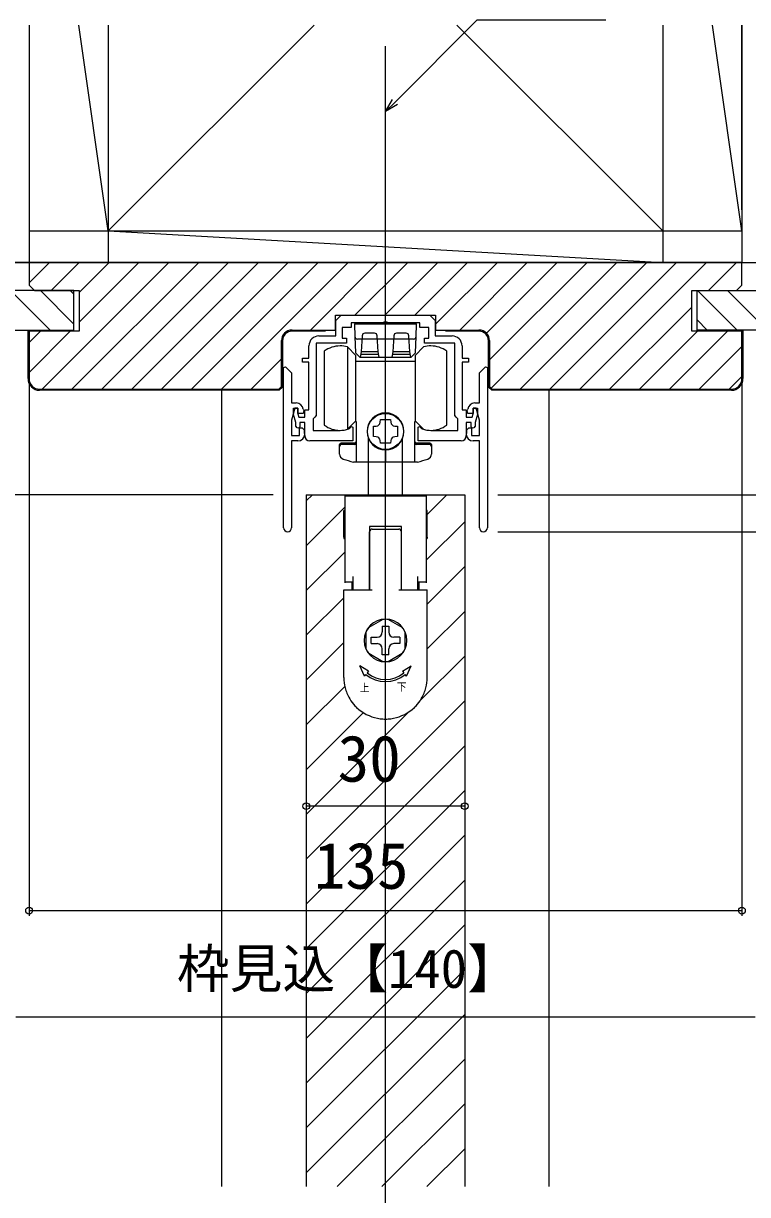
# Model space of a CAD drawing. Units: millimetres, scale not verified. Extents: x -525 to 525, y -783 to 779.
# Drawn here: x -368.4 to -231.2, y 288.4 to 510.3 of the extents above; entities that cross this region are included whole.
import ezdxf
from ezdxf.enums import TextEntityAlignment as Align

# ---------------------------------------------------------------- set-up
doc = ezdxf.new("R2010")
doc.units = ezdxf.units.MM
doc.header["$LTSCALE"] = 4
for name, color, linetype in [('0-3_YKK_11', 7, 'Continuous'), ('0-5_YKK_12', 2, 'Continuous'), ('0-6_YKK_13', 4, 'Continuous'), ('0-8_YKK_D', 6, 'Continuous'), ('0-A_YSS_K', 3, 'Continuous'), ('0-B_YSS_KE', 3, 'Continuous')]:
    doc.layers.add(name, color=color, linetype=linetype)
doc.styles.add('ＭＳ ゴシック', font='')
doc.styles.get('ＭＳ ゴシック').set_extended_font_data('MS Gothic')

msp = doc.modelspace()

# ---------------------------------------------------------------- linework, layer by layer
at = {"layer": '0-3_YKK_11'}
msp.add_line((-280.487, 445.066), (-280.487, 414.716), dxfattribs=at)
for points in [[(-312.387, 451.066), (-309.187, 451.066), (-309.187, 453.966), (-308.187, 454.966)], [(-308.187, 454.966), (-291.387, 454.966), (-290.387, 453.966), (-290.387, 451.066), (-287.187, 451.066)], [(-291.137, 433.166), (-286.087, 433.166), (-286.087, 435.366), (-286.387, 435.666), (-286.687, 435.966), (-286.687, 449.666), (-292.387, 449.666), (-292.387, 450.666), (-291.587, 450.666), (-291.587, 452.666), (-293.287, 452.666), (-293.287, 453.566), (-299.329, 453.566), (-299.512, 453.686), (-300.062, 453.686), (-300.246, 453.566), (-306.287, 453.566), (-306.287, 452.666), (-307.987, 452.666), (-307.987, 450.666), (-307.187, 450.666), (-307.187, 449.666), (-312.887, 449.666), (-312.887, 435.966), (-313.187, 435.666), (-313.487, 435.366), (-313.487, 433.166), (-308.437, 433.166)], [(-315.087, 432.166), (-315.087, 434.666), (-315.987, 434.666), (-315.987, 433.866), (-316.287, 433.566), (-316.499, 433.654), (-316.787, 433.942), (-316.787, 434.673), (-317.187, 436.166), (-317.187, 437.366), (-316.387, 437.366), (-316.387, 436.271), (-316.225, 435.666), (-315.087, 435.666), (-315.087, 437.066), (-314.287, 437.066), (-314.287, 446.066), (-315.487, 446.066), (-315.487, 446.866), (-314.287, 446.866), (-314.287, 449.166)], [(-285.287, 449.166), (-285.287, 446.866), (-284.087, 446.866), (-284.087, 446.066), (-285.287, 446.066), (-285.287, 437.066), (-284.487, 437.066), (-284.487, 435.666), (-283.349, 435.666), (-283.187, 436.271), (-283.187, 437.366), (-282.387, 437.366), (-282.387, 436.166), (-282.787, 434.673), (-282.787, 433.942), (-283.075, 433.654), (-283.287, 433.566), (-283.587, 433.866), (-283.587, 434.666), (-284.487, 434.666), (-284.487, 432.166)], [(-319.087, 414.716), (-319.087, 445.066), (-318.717, 445.22), (-317.587, 444.09), (-317.587, 438.366), (-316.687, 438.366)], [(-282.887, 438.366), (-281.987, 438.366), (-281.987, 444.09), (-280.858, 445.22), (-280.487, 445.066)], [(-315.391, 437.165), (-315.24, 436.927), (-315.387, 436.366), (-316.387, 436.366), (-316.387, 437.366), (-316.987, 437.366), (-317.587, 435.127), (-317.587, 432.166), (-316.087, 432.166), (-316.087, 433.666), (-315.587, 433.666), (-315.187, 433.266), (-315.187, 432.73), (-315.112, 432.532), (-315.087, 432.466)], [(-284.487, 432.466), (-284.462, 432.532), (-284.387, 432.73), (-284.387, 433.266), (-283.987, 433.666), (-283.487, 433.666), (-283.487, 432.166), (-281.987, 432.166), (-281.987, 435.127), (-282.587, 437.366), (-283.187, 437.366), (-283.187, 436.366), (-284.187, 436.366), (-284.335, 436.927), (-284.183, 437.165)], [(-306.753, 433.43), (-306.632, 433.504), (-306.234, 433.902), (-305.987, 433.799), (-305.987, 431.166), (-314.087, 431.166)], [(-285.487, 431.166), (-293.587, 431.166), (-293.587, 433.799), (-293.34, 433.902), (-292.942, 433.504), (-292.822, 433.43)], [(-316.387, 431.166), (-317.587, 431.166), (-317.587, 414.716)], [(-281.987, 414.716), (-281.987, 431.166), (-283.187, 431.166)]]:
    msp.add_lwpolyline(points, dxfattribs=at)
for centre, radius, start, end in [((-312.387, 449.166), 1.9, 90, 180), ((-287.187, 449.166), 1.9, 0, 90), ((-316.687, 437.066), 1.3, 4.38344, 90), ((-282.887, 437.066), 1.3, 90, 175.61656), ((-308.437, 438.666), 5.5, 270, 287.8376), ((-291.137, 438.666), 5.5, 252.1624, 270), ((-316.387, 432.466), 1.3, 270, 0), ((-314.087, 432.166), 1, 180, 270), ((-285.487, 432.166), 1, 270, 0), ((-283.187, 432.466), 1.3, 180, 270), ((-318.337, 414.716), 0.75, 180, 0), ((-281.237, 414.716), 0.75, 180, 0)]:
    msp.add_arc(centre, radius, start, end, dxfattribs=at)
at = {"layer": '0-5_YKK_12'}
for p, q in [((-299.787, 98.371), (-299.787, 505.966)), ((-377.787, 464.966), (-221.787, 464.966)), ((-330.787, 289.866), (-330.787, 440.966)), ((-268.787, 289.866), (-268.787, 440.766)), ((-314.787, 420.966), (-284.787, 420.966)), ((-314.787, 420.966), (-314.787, 289.866)), ((-314.787, 419.786), (-313.608, 420.966)), ((-305.322, 420.766), (-305.122, 420.966)), ((-291.887, 417.231), (-288.152, 420.966)), ((-284.787, 420.966), (-284.787, 289.866)), ((-314.787, 411.301), (-307.487, 418.601)), ((-292.087, 408.545), (-284.787, 415.845)), ((-314.787, 402.816), (-307.487, 410.116)), ((-291.887, 400.26), (-284.787, 407.36)), ((-306.152, 402.966), (-306.112, 403.006)), ((-314.787, 394.331), (-307.687, 401.431)), ((-291.887, 391.775), (-284.787, 398.875)), ((-314.787, 385.845), (-307.687, 392.945)), ((-293.258, 381.919), (-284.787, 390.389)), ((-314.787, 377.36), (-307.498, 384.649)), ((-314.787, 351.904), (-284.787, 381.904)), ((-314.787, 360.389), (-295.34, 379.837)), ((-314.787, 368.875), (-303.987, 379.675)), ((-314.787, 343.419), (-284.787, 373.419)), ((-314.787, 334.934), (-284.787, 364.934)), ((-314.787, 326.448), (-284.787, 356.448)), ((-314.787, 317.963), (-284.787, 347.963)), ((-314.787, 309.478), (-284.787, 339.478)), ((-314.787, 300.992), (-284.787, 330.992)), ((-314.787, 292.507), (-284.787, 322.507)), ((-308.943, 289.866), (-284.787, 314.022)), ((-300.458, 289.866), (-284.787, 305.537)), ((-291.973, 289.866), (-284.787, 297.051))]:
    msp.add_line(p, q, dxfattribs=at)
at = {"layer": '0-6_YKK_13'}
for p, q in [((-305.687, 453.266), (-305.387, 453.566)), ((-305.687, 453.266), (-305.607, 450.966)), ((-299.787, 453.566), (-305.387, 453.566)), ((-294.187, 453.566), (-299.787, 453.566)), ((-294.187, 453.566), (-293.887, 453.266)), ((-305.607, 450.966), (-305.499, 447.865)), ((-304.209, 451.088), (-304.387, 448.066)), ((-301.866, 451.566), (-303.709, 451.566)), ((-301.187, 448.066), (-301.366, 451.088)), ((-298.209, 451.088), (-298.387, 448.066)), ((-295.866, 451.566), (-297.709, 451.566)), ((-295.187, 448.066), (-295.366, 451.088)), ((-294.076, 447.865), (-293.968, 450.966)), ((-306.987, 448.966), (-305.387, 447.366)), ((-306.987, 448.966), (-306.987, 433.366)), ((-299.787, 450.466), (-305.107, 450.466)), ((-294.468, 450.466), (-299.787, 450.466)), ((-294.187, 447.366), (-292.587, 448.966)), ((-311.387, 448.166), (-311.387, 441.166)), ((-304.671, 447.066), (-305.499, 447.865)), ((-305.387, 434.966), (-305.387, 447.366)), ((-299.787, 446.216), (-305.387, 446.216)), ((-301.087, 447.566), (-304.487, 447.566)), ((-299.787, 447.066), (-298.579, 447.066)), ((-294.187, 446.216), (-299.787, 446.216)), ((-298.387, 448.066), (-298.587, 447.066)), ((-298.579, 447.066), (-294.904, 447.066)), ((-295.087, 447.566), (-298.487, 447.566)), ((-295.187, 448.066), (-298.387, 448.066)), ((-294.987, 447.066), (-295.187, 448.066)), ((-294.076, 447.865), (-294.904, 447.066)), ((-294.187, 447.366), (-294.187, 434.966)), ((-288.187, 441.166), (-288.187, 448.166)), ((-311.387, 441.166), (-311.387, 434.166)), ((-288.187, 434.166), (-288.187, 441.166)), ((-305.387, 434.966), (-306.987, 433.366)), ((-300.796, 434.712), (-300.757, 435.216)), ((-292.587, 433.366), (-294.187, 434.966)), ((-305.587, 430.766), (-308.187, 430.766)), ((-303.037, 420.766), (-303.037, 431.667)), ((-296.537, 420.766), (-296.537, 431.667)), ((-291.387, 430.766), (-293.987, 430.766)), ((-308.487, 428.685), (-308.487, 430.466)), ((-305.587, 430.466), (-308.187, 430.466)), ((-299.787, 429.466), (-299.787, 427.166)), ((-299.787, 427.166), (-299.787, 429.466)), ((-291.387, 430.466), (-293.987, 430.466)), ((-291.087, 430.466), (-291.087, 428.685)), ((-299.787, 427.166), (-305.865, 427.166)), ((-293.71, 427.166), (-299.787, 427.166)), ((-307.487, 420.766), (-292.087, 420.766)), ((-307.487, 420.766), (-307.487, 404.266)), ((-292.087, 420.766), (-292.087, 404.266)), ((-307.487, 417.966), (-307.687, 417.966)), ((-291.887, 414.573), (-291.887, 417.466)), ((-307.687, 414.127), (-307.687, 414.573)), ((-307.687, 412.954), (-307.687, 414.127)), ((-307.687, 412.954), (-307.687, 412.687)), ((-302.837, 414.966), (-302.837, 402.966)), ((-296.737, 414.966), (-302.837, 414.966)), ((-302.787, 413.466), (-302.787, 413.966)), ((-302.787, 412.966), (-302.787, 413.466)), ((-302.787, 412.687), (-302.787, 412.954)), ((-302.287, 414.466), (-297.287, 414.466)), ((-296.787, 413.466), (-296.787, 413.966)), ((-296.787, 412.954), (-296.787, 412.964)), ((-296.737, 402.966), (-296.737, 414.966)), ((-291.887, 412.954), (-291.887, 412.687)), ((-307.687, 412.687), (-307.687, 412.654)), ((-307.687, 412.654), (-307.487, 412.654)), ((-302.837, 412.654), (-302.787, 412.654)), ((-302.787, 412.654), (-302.787, 412.687)), ((-302.787, 411.669), (-302.787, 412.654)), ((-296.787, 411.669), (-296.787, 412.654)), ((-296.787, 412.654), (-296.737, 412.654)), ((-296.787, 409.424), (-296.787, 410.954)), ((-292.087, 412.654), (-291.887, 412.654)), ((-291.887, 412.687), (-291.887, 412.654)), ((-302.787, 408.966), (-302.787, 409.424)), ((-302.787, 408.931), (-302.787, 408.966)), ((-302.787, 405.466), (-302.787, 407.466)), ((-296.787, 405.466), (-296.787, 407.466)), ((-307.487, 404.466), (-305.887, 404.466)), ((-306.112, 402.966), (-306.112, 404.466)), ((-305.887, 402.966), (-305.887, 405.466)), ((-302.787, 404.383), (-302.787, 405.466)), ((-302.787, 403.966), (-302.787, 404.383)), ((-296.787, 404.383), (-296.787, 405.466)), ((-296.787, 403.966), (-296.787, 404.383)), ((-296.787, 403.466), (-296.787, 403.966)), ((-293.687, 402.966), (-293.687, 405.466)), ((-293.687, 404.466), (-292.087, 404.466)), ((-293.462, 404.466), (-293.462, 402.966)), ((-307.687, 402.966), (-305.887, 402.966)), ((-307.687, 398.666), (-307.687, 402.966)), ((-302.787, 402.966), (-302.287, 402.966)), ((-297.287, 402.966), (-296.787, 402.966)), ((-296.787, 402.966), (-296.787, 403.466)), ((-296.787, 402.966), (-296.737, 402.966)), ((-291.887, 398.666), (-291.887, 402.966)), ((-307.687, 397.666), (-307.687, 398.666)), ((-307.687, 396.792), (-307.687, 397.666)), ((-300.321, 397.33), (-302.954, 395.81)), ((-296.621, 395.81), (-299.254, 397.33)), ((-291.887, 397.666), (-291.887, 398.666)), ((-291.887, 396.792), (-291.887, 397.666)), ((-307.687, 396.327), (-307.687, 396.792)), ((-307.687, 396.166), (-307.687, 396.327)), ((-300.387, 396.066), (-299.187, 396.066)), ((-300.387, 396.066), (-300.387, 394.966)), ((-299.187, 396.066), (-299.187, 394.966)), ((-291.887, 393.666), (-291.887, 395.666)), ((-307.687, 393.166), (-307.687, 393.666)), ((-303.537, 394.896), (-303.537, 391.836)), ((-303.487, 394.886), (-303.487, 391.846)), ((-302.487, 392.766), (-302.487, 393.966)), ((-302.487, 393.966), (-301.387, 393.966)), ((-297.087, 393.966), (-298.187, 393.966)), ((-297.087, 393.966), (-297.087, 392.766)), ((-296.087, 391.846), (-296.087, 394.886)), ((-296.037, 391.836), (-296.037, 394.896)), ((-291.887, 393.166), (-291.887, 393.666)), ((-307.687, 392.166), (-307.687, 392.54)), ((-307.687, 392.109), (-307.687, 392.166)), ((-307.687, 391.831), (-307.687, 392.109)), ((-307.687, 391.809), (-307.687, 391.831)), ((-307.687, 391.666), (-307.687, 391.809)), ((-307.687, 391.166), (-307.687, 391.666)), ((-307.687, 390.666), (-307.687, 391.166)), ((-307.687, 386.366), (-307.687, 390.666)), ((-302.954, 390.922), (-300.321, 389.402)), ((-302.487, 392.766), (-301.387, 392.766)), ((-300.387, 390.666), (-300.387, 391.766)), ((-299.187, 390.666), (-300.387, 390.666)), ((-299.254, 389.402), (-296.621, 390.922)), ((-299.187, 390.666), (-299.187, 391.766)), ((-297.087, 392.766), (-298.187, 392.766)), ((-291.887, 392.166), (-291.887, 392.54)), ((-291.887, 392.109), (-291.887, 392.166)), ((-291.887, 391.831), (-291.887, 392.109)), ((-291.887, 391.809), (-291.887, 391.831)), ((-291.887, 391.666), (-291.887, 391.809)), ((-291.887, 391.166), (-291.887, 391.666)), ((-291.887, 390.666), (-291.887, 391.166)), ((-291.887, 386.366), (-291.887, 390.666)), ((-303.773, 386.617), (-304.637, 388.566)), ((-303.001, 387.536), (-304.637, 388.566)), ((-296.573, 387.536), (-294.938, 388.566)), ((-295.802, 386.617), (-294.938, 388.566)), ((-303.773, 386.617), (-303.515, 386.923)), ((-303.001, 387.536), (-303.258, 387.229)), ((-296.573, 387.536), (-296.316, 387.229)), ((-295.802, 386.617), (-296.059, 386.923))]:
    msp.add_line(p, q, dxfattribs=at)
for points in [[(-293.968, 450.966), (-293.887, 453.266), (-305.687, 453.266)], [(-304.671, 447.066), (-300.996, 447.066), (-299.787, 447.066)], [(-300.987, 447.066), (-301.187, 448.066), (-304.387, 448.066), (-304.587, 447.066)], [(-300.757, 435.216), (-298.817, 435.216), (-298.779, 434.712)], [(-305.287, 427.166), (-305.287, 434.766), (-305.587, 434.766)], [(-301.533, 431.958), (-302.037, 431.996), (-302.037, 433.936), (-301.533, 433.974)], [(-298.042, 433.974), (-297.537, 433.936), (-297.537, 431.996), (-298.042, 431.958)], [(-293.987, 434.766), (-294.287, 434.766), (-294.287, 427.166)], [(-298.779, 431.221), (-298.817, 430.716), (-300.757, 430.716), (-300.796, 431.221)], [(-307.687, 414.573), (-307.687, 417.466), (-307.687, 417.966)], [(-291.887, 417.466), (-291.887, 417.966), (-292.087, 417.966)], [(-302.787, 412.954), (-302.787, 412.964), (-302.787, 412.966)], [(-296.787, 412.964), (-296.787, 412.966), (-296.787, 413.466)], [(-296.787, 412.654), (-296.787, 412.687), (-296.787, 412.954)], [(-291.887, 412.954), (-291.887, 414.127), (-291.887, 414.573)], [(-302.787, 411.169), (-302.787, 411.526), (-302.787, 411.669)], [(-302.787, 409.424), (-302.787, 410.954), (-302.787, 411.169)], [(-296.787, 410.954), (-296.787, 411.169), (-296.787, 411.526), (-296.787, 411.669)], [(-302.787, 407.466), (-302.787, 408.924), (-302.787, 408.931)], [(-296.787, 408.931), (-296.787, 408.966), (-296.787, 409.424)], [(-296.787, 407.466), (-296.787, 408.924), (-296.787, 408.931)], [(-302.787, 402.966), (-302.787, 403.466), (-302.787, 403.966)], [(-305.887, 402.966), (-302.837, 402.966), (-302.787, 402.966)], [(-296.737, 402.966), (-293.687, 402.966), (-291.887, 402.966)], [(-307.687, 393.666), (-307.687, 395.666), (-307.687, 396.166)], [(-291.887, 395.666), (-291.887, 396.166), (-291.887, 396.327), (-291.887, 396.792)], [(-307.687, 392.54), (-307.687, 393.005), (-307.687, 393.166)], [(-291.887, 392.54), (-291.887, 393.005), (-291.887, 393.166)]]:
    msp.add_lwpolyline(points, dxfattribs=at)
msp.add_circle((-299.787, 432.966), 3.4, dxfattribs=at)
for centre, radius, start, end in [((-305.107, 450.966), 0.5, 182, 270), ((-303.709, 451.066), 0.5, 90, 177.4552), ((-301.866, 451.066), 0.5, 2.5448, 90), ((-297.709, 451.066), 0.5, 90, 177.4552), ((-295.866, 451.066), 0.5, 2.5448, 90), ((-294.468, 450.966), 0.5, 270, 358), ((-308.387, 444.166), 5, 90, 126.8699), ((-308.387, 444.166), 5, 73.7398, 90), ((-291.187, 444.166), 5, 90, 106.2602), ((-291.187, 444.166), 5, 53.1301, 90), ((-299.787, 432.966), 3.5, 90, 270), ((-299.787, 432.966), 3.5, 270, 90), ((-308.387, 438.166), 5, 233.1301, 270), ((-308.387, 438.166), 5, 270, 286.2602), ((-301.593, 434.772), 0.8, 274.33284, 355.66716), ((-297.981, 434.772), 0.8, 184.33284, 265.66716), ((-291.187, 438.166), 5, 253.7398, 270), ((-291.187, 438.166), 5, 270, 306.8699), ((-308.187, 430.466), 0.3, 90, 180), ((-305.587, 431.066), 0.3, 270, 0), ((-305.587, 430.766), 0.3, 270, 0), ((-301.593, 431.16), 0.8, 4.33284, 85.66716), ((-297.981, 431.16), 0.8, 94.33284, 175.66716), ((-293.987, 431.066), 0.3, 180, 270), ((-293.987, 430.766), 0.3, 180, 270), ((-291.387, 430.466), 0.3, 0, 90), ((-308.187, 430.166), 0.3, 90, 180), ((-307.487, 428.685), 1, 180, 251.28667), ((-292.087, 428.685), 1, 288.71333, 0), ((-291.387, 430.166), 0.3, 0, 90), ((-299.787, 451.416), 25, 251.28667, 255.93013), ((-299.787, 451.416), 25, 284.06987, 288.71333), ((-302.287, 413.966), 0.5, 90, 180), ((-297.287, 413.966), 0.5, 0, 90), ((-299.787, 393.366), 4.05, 0, 180), ((-299.787, 393.366), 4, 82.33165, 97.66835), ((-299.787, 393.366), 4.05, 136.2623, 157.80839), ((-299.787, 393.366), 4, 142.33165, 157.66835), ((-299.787, 393.366), 4, 22.33165, 37.82349), ((-299.787, 393.366), 4.05, 180, 0), ((-301.387, 394.966), 1, 270, 0), ((-298.187, 394.966), 1, 180, 270), ((-299.787, 393.366), 4, 202.33165, 217.82349), ((-301.387, 391.766), 1, 0, 90), ((-298.187, 391.766), 1, 90, 180), ((-299.787, 393.366), 4, 322.17651, 337.66835), ((-299.787, 393.366), 4, 262.17651, 277.82349), ((-299.787, 386.366), 7.9, 180, 194.66485), ((-299.787, 391.366), 5.8, 230, 310), ((-299.787, 391.366), 5.4, 230, 310), ((-299.787, 386.366), 7.9, 345.33515, 0), ((-299.787, 386.366), 7.9, 194.66485, 198.44872), ((-299.787, 386.366), 7.9, 341.55128, 345.33515), ((-299.787, 386.366), 7.9, 198.44872, 202.318), ((-299.787, 386.366), 7.9, 202.318, 225.86911), ((-299.787, 386.366), 7.9, 314.13089, 337.682), ((-299.787, 386.366), 7.9, 337.682, 341.55128), ((-299.787, 386.366), 7.9, 225.86911, 226.18003), ((-299.787, 386.366), 7.9, 226.18003, 259.0546), ((-299.787, 386.366), 7.9, 280.9454, 313.81997), ((-299.787, 386.366), 7.9, 313.81997, 314.13089), ((-299.787, 386.366), 7.9, 259.0546, 262.72786), ((-299.787, 386.366), 7.9, 262.72786, 270), ((-299.787, 386.366), 7.9, 270, 277.27214), ((-299.787, 386.366), 7.9, 277.27214, 280.9454)]:
    msp.add_arc(centre, radius, start, end, dxfattribs=at)
at = {"layer": '0-8_YKK_D'}
for p, q in [((-367.287, 441.966), (-367.287, 341.166)), ((-232.287, 441.966), (-232.287, 341.166)), ((-321.087, 420.966), (-434.787, 420.966)), ((-278.487, 420.966), (-174.787, 420.966)), ((-278.487, 413.966), (-174.787, 413.966)), ((-284.787, 361.966), (-314.787, 361.966)), ((-367.287, 342.166), (-232.287, 342.166)), ((-229.787, 321.966), (-369.787, 321.966))]:
    msp.add_line(p, q, dxfattribs=at)
for points in [[(-299.787, 493.566), (-297.984, 495.369), (-282.429, 510.924), (-258.037, 510.924)], [(-297.501, 494.886), (-299.787, 493.566), (-298.467, 495.852)]]:
    msp.add_lwpolyline(points, dxfattribs=at)
for centre in [(-314.787, 361.966), (-284.787, 361.966), (-367.287, 342.166), (-232.287, 342.166)]:
    msp.add_circle(centre, 0.637, dxfattribs=at)
at = {"layer": '0-A_YSS_K'}
for p, q in [((-367.287, 509.966), (-367.287, 474.966)), ((-352.287, 509.966), (-352.287, 464.966)), ((-286.287, 509.966), (-247.287, 470.966)), ((-247.287, 509.966), (-247.287, 464.966)), ((-232.287, 474.966), (-232.287, 509.966)), ((-352.287, 470.966), (-247.287, 464.966)), ((-367.287, 461.125), (-363.446, 464.966)), ((-364.819, 440.966), (-340.819, 464.966)), ((-352.287, 464.966), (-364.787, 464.966)), ((-363.089, 459.666), (-357.789, 464.966)), ((-359.162, 440.966), (-335.162, 464.966)), ((-357.787, 459.311), (-352.132, 464.966)), ((-357.787, 453.654), (-346.475, 464.966)), ((-353.505, 440.966), (-329.505, 464.966)), ((-347.848, 440.966), (-323.848, 464.966)), ((-342.191, 440.966), (-318.191, 464.966)), ((-336.534, 440.966), (-312.534, 464.966)), ((-330.877, 440.966), (-306.877, 464.966)), ((-314.021, 452.166), (-301.221, 464.966)), ((-305.564, 454.966), (-295.564, 464.966)), ((-299.907, 454.966), (-289.907, 464.966)), ((-294.25, 454.966), (-284.25, 464.966)), ((-290.287, 453.272), (-278.593, 464.966)), ((-285.736, 452.166), (-272.936, 464.966)), ((-280.669, 451.576), (-267.28, 464.966)), ((-280.087, 446.501), (-261.623, 464.966)), ((-279.777, 441.155), (-255.966, 464.966)), ((-274.309, 440.966), (-250.309, 464.966)), ((-268.652, 440.966), (-244.652, 464.966)), ((-262.995, 440.966), (-238.995, 464.966)), ((-238.638, 459.666), (-233.338, 464.966)), ((-370.793, 459.666), (-363.293, 452.166)), ((-365.136, 459.666), (-358.787, 453.317)), ((-359.479, 459.666), (-358.787, 458.974)), ((-240.685, 459.666), (-233.185, 452.166)), ((-235.028, 459.666), (-227.528, 452.166)), ((-257.338, 440.966), (-241.787, 456.517)), ((-240.787, 454.111), (-238.842, 452.166)), ((-367.287, 449.811), (-365.132, 451.966)), ((-367.287, 444.154), (-359.475, 451.966)), ((-251.682, 440.966), (-240.682, 451.966)), ((-246.025, 440.966), (-235.025, 451.966)), ((-240.368, 440.966), (-232.287, 449.046)), ((-325.221, 440.966), (-319.487, 446.699)), ((-234.711, 440.966), (-232.287, 443.389))]:
    msp.add_line(p, q, dxfattribs=at)
for points in [[(-367.287, 509.966), (-367.287, 464.966), (-379.787, 464.966)], [(-367.287, 470.966), (-232.287, 470.966), (-237.859, 509.966)], [(-313.287, 509.966), (-352.287, 470.966), (-357.859, 509.966)], [(-232.287, 509.966), (-232.287, 464.966), (-219.787, 464.966)]]:
    msp.add_lwpolyline(points, dxfattribs=at)
at = {"layer": '0-B_YSS_KE'}
for points in [[(-388.787, 452.166), (-358.787, 452.166), (-358.787, 459.666), (-379.787, 459.666), (-379.787, 476.166), (-388.787, 476.166)], [(-210.787, 452.166), (-240.787, 452.166), (-240.787, 459.666), (-219.787, 459.666), (-219.787, 476.166), (-210.787, 476.166)], [(-232.287, 464.966), (-367.287, 464.966), (-367.287, 460.666), (-366.287, 459.666), (-357.787, 459.666), (-357.787, 451.966), (-360.287, 451.966), (-367.287, 451.966), (-367.287, 442.966)], [(-232.287, 442.966), (-232.287, 451.966), (-239.287, 451.966), (-241.787, 451.966), (-241.787, 459.666), (-233.287, 459.666), (-232.287, 460.666), (-232.287, 464.966)], [(-317.487, 452.166), (-309.287, 452.166), (-309.287, 454.966), (-290.287, 454.966), (-290.287, 452.166), (-282.087, 452.166)], [(-367.487, 442.966), (-367.487, 452.166), (-360.487, 452.166), (-360.487, 451.966)], [(-311.187, 452.166), (-311.187, 451.966), (-317.487, 451.966)], [(-282.087, 451.966), (-288.387, 451.966), (-288.387, 452.166)], [(-239.087, 451.966), (-239.087, 452.166), (-232.087, 452.166), (-232.087, 442.966)], [(-365.287, 440.966), (-319.987, 440.966), (-319.487, 441.466), (-319.487, 450.166)], [(-319.287, 450.166), (-319.287, 441.383), (-319.904, 440.766), (-365.287, 440.766)], [(-234.287, 440.766), (-279.67, 440.766), (-280.287, 441.383), (-280.287, 450.166)], [(-280.087, 450.166), (-280.087, 441.466), (-279.587, 440.966), (-234.287, 440.966)]]:
    msp.add_lwpolyline(points, dxfattribs=at)
for centre, radius, start, end in [((-317.487, 450.166), 2, 90.00001, 179.99999), ((-317.487, 450.166), 1.8, 90.00001, 179.99999), ((-282.087, 450.166), 2, 0.00001, 89.99999), ((-282.087, 450.166), 1.8, 0.00001, 89.99999), ((-365.287, 442.966), 2.2, 180.00001, 269.99999), ((-365.287, 442.966), 2, 180.00001, 269.99999), ((-234.287, 442.966), 2.2, 270.00001, 359.99999), ((-234.287, 442.966), 2, 270.00001, 359.99999)]:
    msp.add_arc(centre, radius, start, end, dxfattribs=at)

# ---------------------------------------------------------------- texts
at = {"layer": '0-6_YKK_13', "style": 'ＭＳ ゴシック', "width": 0.9}
for s, p in [('上', (-304.64, 383.223)), ('下', (-297.66, 383.406))]:
    msp.add_text(s, height=1.466, dxfattribs=at).set_placement(p, align=Align.BOTTOM_LEFT)
at = {"layer": '0-8_YKK_D', "style": 'ＭＳ ゴシック'}
for s, height, p in [('30', 8.798, (-308.857, 363.966)), ('135', 8.798, (-313.355, 343.666)), ('枠見込【140】', 7.331, (-339.304, 325.33))]:
    msp.add_text(s, height=height, dxfattribs=at).set_placement(p, align=Align.BOTTOM_LEFT)

doc.saveas('drawing.dxf')
